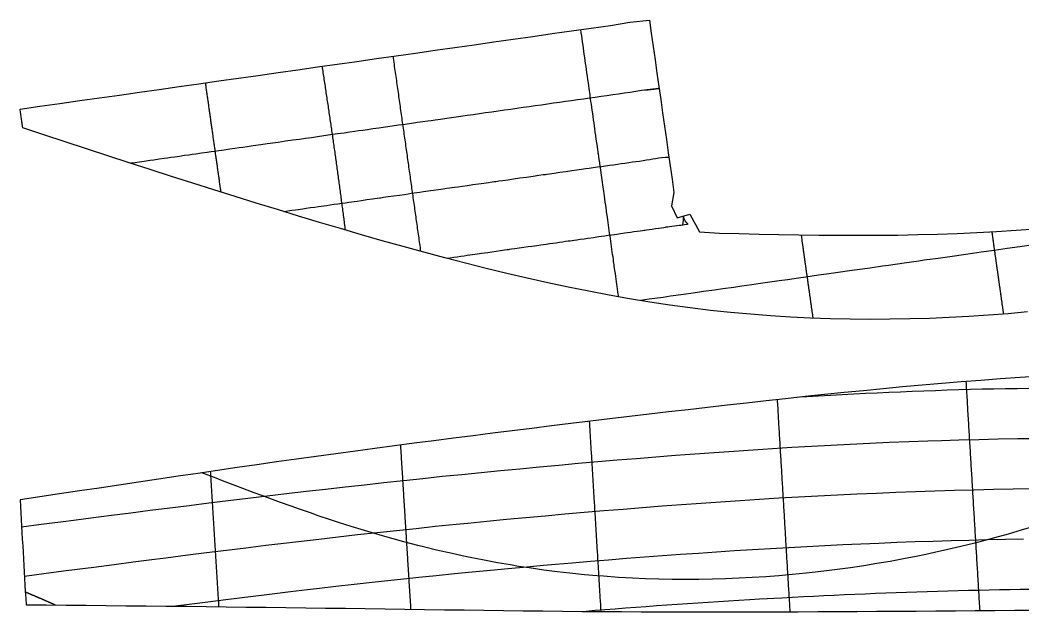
# Model space of a CAD drawing. Extents: x 0 to 10.8, y -3.3 to 3.4.
# Drawn here: x 0 to 2.176, y 1.117 to 2.401 of the extents above; entities that cross this region are included whole.
import ezdxf

# ---------------------------------------------------------------- set-up
doc = ezdxf.new("R2010")
doc.units = 0
doc.header["$MEASUREMENT"] = 0
for name, color, linetype in [('buttocks', 7, 'Continuous'), ('stations', 7, 'Continuous'), ('waterlines', 7, 'Continuous'), ('Борт', 7, 'Continuous'), ('Палуба', 7, 'Continuous')]:
    doc.layers.add(name, color=color, linetype=linetype)

msp = doc.modelspace()

# ---------------------------------------------------------------- linework, layer by layer
at = {"layer": 'buttocks', "color": 135}
for points in [[(1.3504, 2.2483), (1.3628, 2.2496), (1.3752, 2.251), (1.3854, 2.2521), (1.373, 2.2509), (1.3606, 2.2496), (1.3482, 2.248), (1.3359, 2.246), (1.3235, 2.2439), (1.3111, 2.2418), (1.2986, 2.24), (1.286, 2.2383), (1.2733, 2.2365), (1.2606, 2.2348), (1.2479, 2.2329), (1.2351, 2.2311), (1.2222, 2.2293), (1.2094, 2.2275), (1.1964, 2.2256), (1.1834, 2.2238), (1.1704, 2.2219), (1.1573, 2.2201), (1.1442, 2.2182), (1.131, 2.2164), (1.1178, 2.2145), (1.1045, 2.2126), (1.0912, 2.2107), (1.0779, 2.2088), (1.0645, 2.2069), (1.051, 2.205), (1.0375, 2.2031), (1.0238, 2.2012), (1.0101, 2.1992), (0.9965, 2.1973), (0.9831, 2.1954), (0.9698, 2.1935), (0.956, 2.1915), (0.9413, 2.1895), (0.9261, 2.1873), (0.9118, 2.1853), (0.9003, 2.1836), (0.8921, 2.1825), (0.8843, 2.1814), (0.8741, 2.1799), (0.8621, 2.1782), (0.849, 2.1764), (0.8353, 2.1744), (0.8213, 2.1725), (0.807, 2.1704), (0.7926, 2.1684), (0.7785, 2.1664), (0.7654, 2.1645), (0.7537, 2.1629), (0.7435, 2.1614), (0.7346, 2.1602), (0.726, 2.1589), (0.7158, 2.1575), (0.7029, 2.1557), (0.6884, 2.1536), (0.6735, 2.1515), (0.6592, 2.1495), (0.6454, 2.1475), (0.6322, 2.1456), (0.6193, 2.1438), (0.6061, 2.1419), (0.5919, 2.1399), (0.576, 2.1377), (0.5602, 2.1354), (0.5481, 2.1337), (0.5429, 2.133), (0.5361, 2.132), (0.5221, 2.13), (0.5059, 2.1277), (0.4926, 2.1259), (0.4834, 2.1246), (0.4754, 2.1234), (0.4661, 2.1221), (0.4552, 2.1206), (0.443, 2.1188), (0.4311, 2.1171), (0.4217, 2.1158), (0.4147, 2.1148), (0.4057, 2.1135), (0.3935, 2.1118), (0.3816, 2.1101), (0.3734, 2.109), (0.3665, 2.108), (0.3571, 2.1067), (0.3462, 2.1051), (0.3358, 2.1036), (0.327, 2.1024), (0.3199, 2.1014), (0.3127, 2.1004), (0.3018, 2.0988), (0.29, 2.0971), (0.2826, 2.0961), (0.2782, 2.0955), (0.2694, 2.0942), (0.2589, 2.0927), (0.2494, 2.0914), (0.2405, 2.0901)], [(0.5713, 1.9855), (0.5809, 1.9869), (0.5899, 1.9882), (0.5977, 1.9893), (0.6037, 1.9901), (0.6083, 1.9908), (0.6135, 1.9915), (0.621, 1.9926), (0.6301, 1.9939), (0.6394, 1.9952), (0.6474, 1.9963), (0.6535, 1.9972), (0.6588, 1.9979), (0.6649, 1.9988), (0.6725, 1.9999), (0.6809, 2.0011), (0.6897, 2.0023), (0.6982, 2.0035), (0.7061, 2.0046), (0.7133, 2.0056), (0.7194, 2.0065), (0.7249, 2.0073), (0.7315, 2.0082), (0.7406, 2.0095), (0.7522, 2.0112), (0.7643, 2.0129), (0.7746, 2.0143), (0.7808, 2.0152), (0.7828, 2.0155), (0.7886, 2.0163), (0.7985, 2.0177), (0.8106, 2.0194), (0.823, 2.0212), (0.8337, 2.0227), (0.8421, 2.0239), (0.8488, 2.0249), (0.8548, 2.0257), (0.8607, 2.0265), (0.8674, 2.0275), (0.8755, 2.0286), (0.8855, 2.03), (0.8966, 2.0316), (0.9079, 2.0332), (0.9181, 2.0347), (0.9261, 2.0358), (0.9316, 2.0366), (0.9365, 2.0373), (0.9426, 2.0381), (0.9504, 2.0393), (0.9597, 2.0406), (0.9704, 2.0421), (0.9823, 2.0438), (0.9946, 2.0455), (1.0063, 2.0472), (1.0165, 2.0486), (1.0241, 2.0497), (1.0287, 2.0503), (1.0325, 2.0509), (1.0386, 2.0518), (1.0472, 2.053), (1.0579, 2.0545), (1.0703, 2.0563), (1.0843, 2.0582), (1.0989, 2.0603), (1.113, 2.0623), (1.1254, 2.0641), (1.1348, 2.0654), (1.14, 2.0661), (1.1425, 2.0665), (1.1485, 2.0673), (1.1584, 2.0687), (1.1708, 2.0705), (1.1841, 2.0724), (1.1969, 2.0742), (1.208, 2.0758), (1.2177, 2.0772), (1.2265, 2.0784), (1.235, 2.0796), (1.2436, 2.0808), (1.2524, 2.0821), (1.2614, 2.0833), (1.2702, 2.0846), (1.279, 2.0858), (1.2875, 2.087), (1.2959, 2.0882), (1.3042, 2.0894), (1.3123, 2.0906), (1.3204, 2.0917), (1.3284, 2.0929), (1.3362, 2.0939), (1.3439, 2.095), (1.3516, 2.0961), (1.3591, 2.0972), (1.3664, 2.0983), (1.3731, 2.0995), (1.3785, 2.1005), (1.3821, 2.1012), (1.386, 2.1018), (1.3918, 2.1024), (1.3993, 2.1031), (1.4076, 2.1037)], [(0.9249, 1.8841), (0.933, 1.8853), (0.9409, 1.8864), (0.9486, 1.8875), (0.9561, 1.8886), (0.9632, 1.8896), (0.9698, 1.8905), (0.9759, 1.8914), (0.9816, 1.8922), (0.9868, 1.8929), (0.9917, 1.8936), (0.9964, 1.8943), (1.0014, 1.895), (1.0073, 1.8958), (1.0145, 1.8968), (1.0234, 1.8981), (1.033, 1.8995), (1.0425, 1.9008), (1.0508, 1.902), (1.0569, 1.9029), (1.06, 1.9033), (1.0616, 1.9035), (1.0662, 1.9042), (1.0737, 1.9052), (1.083, 1.9065), (1.0929, 1.908), (1.1024, 1.9093), (1.1103, 1.9104), (1.1163, 1.9113), (1.121, 1.9119), (1.1252, 1.9125), (1.1299, 1.9132), (1.1355, 1.914), (1.1417, 1.9149), (1.1484, 1.9158), (1.1555, 1.9168), (1.1628, 1.9179), (1.1701, 1.9189), (1.1771, 1.9199), (1.1835, 1.9208), (1.189, 1.9216), (1.1936, 1.9222), (1.1977, 1.9228), (1.2023, 1.9235), (1.2082, 1.9243), (1.2155, 1.9253), (1.2235, 1.9265), (1.2313, 1.9276), (1.2383, 1.9286), (1.2438, 1.9294), (1.2477, 1.9299), (1.2511, 1.9304), (1.2556, 1.931), (1.2616, 1.9319), (1.2687, 1.9329), (1.2761, 1.9339), (1.2832, 1.9349), (1.2894, 1.9358), (1.2944, 1.9365), (1.2988, 1.9371), (1.303, 1.9377), (1.3074, 1.9384), (1.3123, 1.9391), (1.3178, 1.9398), (1.3242, 1.9407), (1.3314, 1.9418), (1.3387, 1.9428), (1.3454, 1.9437), (1.3506, 1.9445), (1.3537, 1.9449), (1.3555, 1.9452), (1.3592, 1.9457), (1.3648, 1.9465), (1.3717, 1.9475), (1.3789, 1.9485), (1.3857, 1.9495), (1.3916, 1.9503), (1.3964, 1.951), (1.4001, 1.9515), (1.4026, 1.9519), (1.4052, 1.9522), (1.4091, 1.9528), (1.4142, 1.9535), (1.4198, 1.9543), (1.4251, 1.955), (1.4297, 1.9557), (1.4338, 1.9562), (1.4376, 1.9568), (1.4413, 1.9574), (1.4448, 1.9579), (1.4478, 1.9582), (1.4494, 1.9585), (1.4481, 1.9598), (1.4453, 1.9622), (1.4429, 1.9655), (1.441, 1.9696), (1.4394, 1.974), (1.4387, 1.9719), (1.4383, 1.9668), (1.4379, 1.9618), (1.4375, 1.9568)], [(2.199, 1.9132), (2.1693, 1.909), (2.1412, 1.905), (2.1131, 1.9011), (2.0852, 1.8971), (2.0665, 1.8944), (2.0465, 1.8916), (2.0221, 1.8882), (1.9916, 1.8838), (1.9614, 1.8796), (1.9498, 1.8779), (1.9183, 1.8734), (1.8842, 1.8686), (1.8711, 1.8668), (1.844, 1.8629), (1.8159, 1.8589), (1.7998, 1.8567), (1.7751, 1.8532), (1.7493, 1.8495), (1.7321, 1.8471), (1.7047, 1.8432), (1.6887, 1.8409), (1.665, 1.8375), (1.6472, 1.835), (1.6266, 1.8321), (1.6063, 1.8292), (1.5879, 1.8266), (1.5656, 1.8235), (1.5482, 1.821), (1.5246, 1.8176), (1.5063, 1.8151), (1.4825, 1.8117), (1.4602, 1.8085), (1.439, 1.8055), (1.411, 1.8016), (1.3951, 1.7993), (1.3648, 1.795), (1.3457, 1.7923)], [(2.2013, 1.3032), (2.1721, 1.2941), (2.1435, 1.2858), (2.1143, 1.2776), (2.1013, 1.2741), (2.0714, 1.2663), (2.0412, 1.2588), (2.0129, 1.2522), (1.9838, 1.2457), (1.9647, 1.2417), (1.944, 1.2374), (1.9169, 1.2321), (1.8876, 1.2267), (1.859, 1.2218), (1.8307, 1.2173), (1.8013, 1.2129), (1.7725, 1.2089), (1.7499, 1.2061), (1.7312, 1.2038), (1.7054, 1.201), (1.675, 1.198), (1.6463, 1.1955), (1.6176, 1.1933), (1.5886, 1.1915), (1.5598, 1.19), (1.5308, 1.1888), (1.5019, 1.188), (1.4729, 1.1875), (1.4439, 1.1873), (1.415, 1.1875), (1.3859, 1.1881), (1.3566, 1.189), (1.3287, 1.1902), (1.2986, 1.192), (1.2659, 1.1943), (1.2519, 1.1954), (1.2243, 1.1978), (1.193, 1.201), (1.1654, 1.2042), (1.1366, 1.2079), (1.1043, 1.2124), (1.0817, 1.2159), (1.0639, 1.2189), (1.0358, 1.2236), (1.0071, 1.229), (0.9767, 1.2351), (0.9588, 1.2388), (0.9373, 1.2435), (0.9036, 1.2513), (0.8779, 1.2575), (0.8633, 1.2612), (0.8323, 1.2693), (0.8092, 1.2757), (0.7912, 1.2807), (0.7619, 1.2892), (0.7403, 1.2957), (0.7184, 1.3025), (0.6912, 1.3111), (0.6736, 1.317), (0.6471, 1.3257), (0.6299, 1.3317), (0.6059, 1.34), (0.5879, 1.3464), (0.5652, 1.3545), (0.5474, 1.361), (0.5244, 1.3694), (0.5077, 1.3756), (0.4832, 1.3848), (0.4678, 1.3906), (0.439, 1.4016), (0.4252, 1.4069), (0.3943, 1.4188)], [(0.0763, 1.1321), (0.0756, 1.1324), (0.0749, 1.1327), (0.0743, 1.133), (0.0736, 1.1332), (0.073, 1.1335), (0.0723, 1.1338), (0.0716, 1.1341), (0.071, 1.1344), (0.0703, 1.1347), (0.0697, 1.135), (0.069, 1.1353), (0.0684, 1.1355), (0.0677, 1.1358), (0.0671, 1.1361), (0.0664, 1.1364), (0.0658, 1.1366), (0.0652, 1.1369), (0.0645, 1.1372), (0.0639, 1.1375), (0.0633, 1.1377), (0.0627, 1.138), (0.0621, 1.1383), (0.0615, 1.1385), (0.0609, 1.1388), (0.0603, 1.139), (0.0597, 1.1393), (0.0591, 1.1395), (0.0586, 1.1398), (0.058, 1.14), (0.0575, 1.1403), (0.0569, 1.1405), (0.0564, 1.1407), (0.0558, 1.141), (0.0553, 1.1412), (0.0548, 1.1414), (0.0543, 1.1417), (0.0538, 1.1419), (0.0533, 1.1421), (0.0528, 1.1423), (0.0523, 1.1425), (0.0518, 1.1427), (0.0513, 1.1429), (0.0509, 1.1431), (0.0504, 1.1434), (0.0499, 1.1436), (0.0494, 1.1438), (0.0489, 1.144), (0.0484, 1.1442), (0.0479, 1.1444), (0.0474, 1.1446), (0.0469, 1.1449), (0.0464, 1.1451), (0.0459, 1.1453), (0.0454, 1.1455), (0.0448, 1.1458), (0.0443, 1.146), (0.0437, 1.1462), (0.0432, 1.1465), (0.0426, 1.1467), (0.042, 1.147), (0.0414, 1.1472), (0.0408, 1.1475), (0.0402, 1.1478), (0.0395, 1.148), (0.0389, 1.1483), (0.0382, 1.1486), (0.0376, 1.1489), (0.0369, 1.1492), (0.0362, 1.1495), (0.0355, 1.1498), (0.0348, 1.1501), (0.0341, 1.1504), (0.0333, 1.1507), (0.0326, 1.151), (0.0319, 1.1513), (0.0311, 1.1517), (0.0303, 1.152), (0.0296, 1.1523), (0.0288, 1.1527), (0.028, 1.153), (0.0272, 1.1533), (0.0264, 1.1537), (0.0256, 1.154), (0.0248, 1.1544), (0.024, 1.1547), (0.0232, 1.1551), (0.0224, 1.1554), (0.0216, 1.1558), (0.0207, 1.1561), (0.0199, 1.1565), (0.0191, 1.1568), (0.0182, 1.1572), (0.0174, 1.1575), (0.0165, 1.1579), (0.0157, 1.1583), (0.0149, 1.1586), (0.014, 1.159), (0.0132, 1.1594), (0.0123, 1.1597), (0.0115, 1.1601)]]:
    msp.add_lwpolyline(points, dxfattribs=at)
at = {"layer": 'stations', "color": 135}
for points in [[(1.2987, 1.8003), (1.2979, 1.8059), (1.2971, 1.8115), (1.2963, 1.817), (1.2955, 1.8225), (1.2948, 1.8279), (1.294, 1.8333), (1.2932, 1.8389), (1.2924, 1.8448), (1.2915, 1.851), (1.2906, 1.8572), (1.2898, 1.8629), (1.2891, 1.8675), (1.2887, 1.8707), (1.2883, 1.8735), (1.2878, 1.877), (1.2871, 1.8816), (1.2864, 1.8869), (1.2856, 1.8925), (1.2848, 1.8981), (1.284, 1.9039), (1.2832, 1.9096), (1.2824, 1.9153), (1.2816, 1.9211), (1.2807, 1.9268), (1.2799, 1.9326), (1.2791, 1.9384), (1.2783, 1.9443), (1.2774, 1.9502), (1.2766, 1.9561), (1.2758, 1.9619), (1.275, 1.9675), (1.2742, 1.9727), (1.2736, 1.9774), (1.273, 1.9813), (1.2726, 1.9846), (1.2721, 1.9881), (1.2714, 1.9928), (1.2705, 1.9989), (1.2696, 2.0057), (1.2686, 2.0126), (1.2677, 2.0189), (1.2669, 2.0244), (1.2662, 2.0292), (1.2656, 2.0338), (1.2649, 2.0386), (1.2642, 2.0436), (1.2635, 2.0488), (1.2627, 2.0539), (1.262, 2.0589), (1.2613, 2.064), (1.2605, 2.0695), (1.2597, 2.0758), (1.2586, 2.0831), (1.2575, 2.091), (1.2564, 2.0986), (1.2555, 2.1052), (1.2548, 2.1098), (1.2545, 2.1122), (1.2541, 2.1148), (1.2535, 2.1196), (1.2525, 2.1262), (1.2514, 2.1341), (1.2502, 2.1424), (1.2491, 2.1505), (1.248, 2.1579), (1.247, 2.1648), (1.2461, 2.1714), (1.2452, 2.1779), (1.2442, 2.1846), (1.2433, 2.1914), (1.2423, 2.1984), (1.2413, 2.2053), (1.2403, 2.2121), (1.2394, 2.2184), (1.2386, 2.2244), (1.2378, 2.2298), (1.2371, 2.2347), (1.2365, 2.2389), (1.236, 2.2428), (1.2354, 2.247), (1.2347, 2.252), (1.2338, 2.258), (1.2329, 2.2647), (1.2319, 2.272), (1.2308, 2.2793), (1.2298, 2.2865), (1.2288, 2.2933), (1.2279, 2.3), (1.2269, 2.3066), (1.226, 2.3131), (1.2251, 2.3197), (1.2241, 2.3264), (1.2232, 2.3331), (1.2222, 2.3398), (1.2213, 2.3466), (1.2203, 2.3533), (1.2194, 2.36), (1.2184, 2.3667), (1.2175, 2.3733), (1.2165, 2.38)], [(0.8696, 1.8989), (0.8691, 1.9031), (0.8685, 1.9073), (0.8679, 1.9114), (0.8673, 1.9156), (0.8667, 1.9198), (0.8661, 1.9239), (0.8655, 1.9281), (0.8649, 1.9322), (0.8643, 1.9364), (0.8637, 1.9405), (0.8632, 1.9447), (0.8626, 1.9488), (0.862, 1.953), (0.8614, 1.9571), (0.8608, 1.9613), (0.8602, 1.9654), (0.8596, 1.9696), (0.859, 1.9737), (0.8585, 1.9779), (0.8579, 1.982), (0.8573, 1.9861), (0.8567, 1.9903), (0.8561, 1.9944), (0.8555, 1.9986), (0.8549, 2.0027), (0.8543, 2.0069), (0.8538, 2.011), (0.8532, 2.0152), (0.8526, 2.0193), (0.852, 2.0235), (0.8514, 2.0276), (0.8508, 2.0318), (0.8502, 2.0359), (0.8496, 2.0401), (0.849, 2.0442), (0.8485, 2.0484), (0.8479, 2.0525), (0.8473, 2.0567), (0.8467, 2.0608), (0.8461, 2.065), (0.8455, 2.0692), (0.8449, 2.0733), (0.8443, 2.0775), (0.8437, 2.0817), (0.8431, 2.0859), (0.8425, 2.09), (0.842, 2.0942), (0.8414, 2.0984), (0.8408, 2.1026), (0.8402, 2.1068), (0.8396, 2.111), (0.839, 2.1152), (0.8384, 2.1194), (0.8378, 2.1236), (0.8372, 2.1279), (0.8366, 2.1321), (0.836, 2.1363), (0.8354, 2.1406), (0.8348, 2.1448), (0.8342, 2.149), (0.8336, 2.1533), (0.833, 2.1575), (0.8324, 2.1618), (0.8318, 2.1661), (0.8312, 2.1703), (0.8306, 2.1746), (0.83, 2.1789), (0.8293, 2.1831), (0.8287, 2.1874), (0.8281, 2.1917), (0.8275, 2.196), (0.8269, 2.2003), (0.8263, 2.2046), (0.8257, 2.2089), (0.8251, 2.2132), (0.8245, 2.2175), (0.8239, 2.2219), (0.8232, 2.2262), (0.8226, 2.2305), (0.822, 2.2349), (0.8214, 2.2392), (0.8208, 2.2435), (0.8202, 2.2479), (0.8196, 2.2522), (0.8189, 2.2566), (0.8183, 2.2609), (0.8177, 2.2653), (0.8171, 2.2696), (0.8165, 2.274), (0.8159, 2.2784), (0.8152, 2.2828), (0.8146, 2.2871), (0.814, 2.2915), (0.8134, 2.2959), (0.8127, 2.3003), (0.8121, 2.3047), (0.8115, 2.3091), (0.8109, 2.3135), (0.8103, 2.3179), (0.8096, 2.3223)], [(0.436, 2.0275), (0.4357, 2.0299), (0.4354, 2.0323), (0.435, 2.0346), (0.4347, 2.037), (0.4344, 2.0394), (0.434, 2.0417), (0.4337, 2.0441), (0.4334, 2.0465), (0.433, 2.0488), (0.4327, 2.0512), (0.4324, 2.0536), (0.432, 2.0559), (0.4317, 2.0583), (0.4314, 2.0606), (0.431, 2.063), (0.4307, 2.0654), (0.4303, 2.0677), (0.43, 2.0701), (0.4297, 2.0725), (0.4293, 2.0748), (0.429, 2.0772), (0.4287, 2.0796), (0.4283, 2.0819), (0.428, 2.0843), (0.4277, 2.0867), (0.4273, 2.089), (0.427, 2.0914), (0.4267, 2.0938), (0.4263, 2.0961), (0.426, 2.0985), (0.4257, 2.1008), (0.4253, 2.1032), (0.425, 2.1056), (0.4246, 2.1079), (0.4243, 2.1103), (0.424, 2.1127), (0.4236, 2.115), (0.4233, 2.1174), (0.423, 2.1198), (0.4226, 2.1221), (0.4223, 2.1245), (0.422, 2.1269), (0.4216, 2.1292), (0.4213, 2.1316), (0.421, 2.1339), (0.4206, 2.1363), (0.4203, 2.1387), (0.42, 2.141), (0.4196, 2.1434), (0.4193, 2.1458), (0.4189, 2.1481), (0.4186, 2.1505), (0.4183, 2.1529), (0.4179, 2.1553), (0.4176, 2.1576), (0.4173, 2.16), (0.4169, 2.1624), (0.4166, 2.1647), (0.4163, 2.1671), (0.4159, 2.1695), (0.4156, 2.1718), (0.4153, 2.1742), (0.4149, 2.1766), (0.4146, 2.179), (0.4142, 2.1813), (0.4139, 2.1837), (0.4136, 2.1861), (0.4132, 2.1884), (0.4129, 2.1908), (0.4126, 2.1932), (0.4122, 2.1956), (0.4119, 2.1979), (0.4116, 2.2003), (0.4112, 2.2027), (0.4109, 2.2051), (0.4105, 2.2074), (0.4102, 2.2098), (0.4099, 2.2122), (0.4095, 2.2146), (0.4092, 2.217), (0.4089, 2.2193), (0.4085, 2.2217), (0.4082, 2.2241), (0.4078, 2.2265), (0.4075, 2.2288), (0.4072, 2.2312), (0.4068, 2.2336), (0.4065, 2.236), (0.4062, 2.2384), (0.4058, 2.2408), (0.4055, 2.2431), (0.4051, 2.2455), (0.4048, 2.2479), (0.4045, 2.2503), (0.4041, 2.2527), (0.4038, 2.255), (0.4035, 2.2574), (0.4031, 2.2598), (0.4028, 2.2622), (0.4024, 2.2646)], [(2.1083, 1.9416), (2.1085, 1.9398), (2.1087, 1.938), (2.1089, 1.9362), (2.1092, 1.9344), (2.1094, 1.9326), (2.1096, 1.9308), (2.1099, 1.929), (2.1101, 1.9273), (2.1104, 1.9255), (2.1106, 1.9237), (2.1109, 1.9219), (2.1111, 1.9201), (2.1114, 1.9183), (2.1116, 1.9166), (2.1119, 1.9148), (2.1121, 1.913), (2.1124, 1.9112), (2.1126, 1.9094), (2.1129, 1.9076), (2.1131, 1.9058), (2.1134, 1.9041), (2.1136, 1.9023), (2.1139, 1.9005), (2.1141, 1.8987), (2.1144, 1.8969), (2.1146, 1.8951), (2.1149, 1.8934), (2.1151, 1.8916), (2.1154, 1.8898), (2.1157, 1.888), (2.1159, 1.8862), (2.1162, 1.8844), (2.1164, 1.8827), (2.1167, 1.8809), (2.1169, 1.8791), (2.1172, 1.8773), (2.1174, 1.8755), (2.1177, 1.8737), (2.1179, 1.8719), (2.1182, 1.8702), (2.1184, 1.8684), (2.1187, 1.8666), (2.1189, 1.8648), (2.1192, 1.863), (2.1194, 1.8612), (2.1197, 1.8595), (2.12, 1.8577), (2.1202, 1.8559), (2.1205, 1.8541), (2.1207, 1.8523), (2.121, 1.8505), (2.1212, 1.8487), (2.1215, 1.847), (2.1217, 1.8452), (2.122, 1.8434), (2.1222, 1.8416), (2.1225, 1.8398), (2.1227, 1.838), (2.123, 1.8363), (2.1232, 1.8345), (2.1235, 1.8327), (2.1237, 1.8309), (2.124, 1.8291), (2.1243, 1.8273), (2.1245, 1.8256), (2.1248, 1.8238), (2.125, 1.822), (2.1253, 1.8202), (2.1255, 1.8184), (2.1258, 1.8166), (2.126, 1.8148), (2.1263, 1.8131), (2.1265, 1.8113), (2.1268, 1.8095), (2.127, 1.8077), (2.1273, 1.8059), (2.1275, 1.8041), (2.1278, 1.8024), (2.128, 1.8006), (2.1283, 1.7988), (2.1286, 1.797), (2.1288, 1.7952), (2.1291, 1.7934), (2.1293, 1.7916), (2.1296, 1.7899), (2.1298, 1.7881), (2.1301, 1.7863), (2.1303, 1.7845), (2.1306, 1.7827), (2.1308, 1.7809), (2.1311, 1.7792), (2.1313, 1.7774), (2.1316, 1.7756), (2.1318, 1.7738), (2.1321, 1.772), (2.1323, 1.7702), (2.1326, 1.7685), (2.1329, 1.7667), (2.1331, 1.7649), (2.1334, 1.7631)], [(1.6946, 1.9348), (1.6948, 1.9331), (1.6951, 1.9313), (1.6953, 1.9295), (1.6955, 1.9277), (1.6957, 1.926), (1.696, 1.9242), (1.6962, 1.9224), (1.6964, 1.9206), (1.6967, 1.9189), (1.6969, 1.9171), (1.6972, 1.9153), (1.6974, 1.9136), (1.6977, 1.9119), (1.6979, 1.9101), (1.6982, 1.9083), (1.6984, 1.9065), (1.6987, 1.9047), (1.699, 1.9028), (1.6992, 1.9009), (1.6995, 1.899), (1.6997, 1.8973), (1.7, 1.8957), (1.7002, 1.8942), (1.7003, 1.8929), (1.7005, 1.8917), (1.7007, 1.8905), (1.7008, 1.8894), (1.701, 1.8882), (1.7012, 1.8869), (1.7014, 1.8855), (1.7016, 1.8839), (1.7019, 1.8822), (1.7021, 1.8804), (1.7024, 1.8785), (1.7027, 1.8766), (1.7029, 1.8747), (1.7032, 1.8728), (1.7035, 1.8709), (1.7037, 1.8691), (1.704, 1.8672), (1.7042, 1.8654), (1.7045, 1.8636), (1.7048, 1.8617), (1.705, 1.8598), (1.7053, 1.858), (1.7056, 1.8561), (1.7058, 1.8542), (1.7061, 1.8523), (1.7064, 1.8504), (1.7066, 1.8484), (1.7069, 1.8465), (1.7072, 1.8446), (1.7075, 1.8427), (1.7077, 1.8408), (1.708, 1.839), (1.7082, 1.8371), (1.7085, 1.8352), (1.7088, 1.8333), (1.7091, 1.8313), (1.7094, 1.8292), (1.7097, 1.827), (1.71, 1.8248), (1.7103, 1.8226), (1.7106, 1.8206), (1.7108, 1.8188), (1.7111, 1.8173), (1.7112, 1.8161), (1.7114, 1.8152), (1.7115, 1.8142), (1.7117, 1.8131), (1.7119, 1.8116), (1.7121, 1.8099), (1.7124, 1.8081), (1.7126, 1.8062), (1.7129, 1.8042), (1.7132, 1.8022), (1.7135, 1.8002), (1.7138, 1.7982), (1.714, 1.7962), (1.7143, 1.7942), (1.7146, 1.7922), (1.7149, 1.7902), (1.7152, 1.7882), (1.7155, 1.7862), (1.7157, 1.7842), (1.716, 1.7822), (1.7163, 1.7802), (1.7166, 1.7782), (1.7169, 1.7762), (1.7172, 1.7742), (1.7174, 1.7722), (1.7177, 1.7702), (1.718, 1.7682), (1.7183, 1.7662), (1.7186, 1.7642), (1.7189, 1.7622), (1.7191, 1.7602), (1.7194, 1.7581), (1.7197, 1.7561), (1.72, 1.7541)], [(2.052, 1.6166), (2.0523, 1.6117), (2.0526, 1.6067), (2.0529, 1.6017), (2.0532, 1.5968), (2.0535, 1.5918), (2.0538, 1.5868), (2.0541, 1.5819), (2.0544, 1.5769), (2.0547, 1.5719), (2.0549, 1.567), (2.0552, 1.562), (2.0555, 1.557), (2.0558, 1.5521), (2.0561, 1.5471), (2.0564, 1.5421), (2.0567, 1.5372), (2.057, 1.5322), (2.0573, 1.5272), (2.0576, 1.5223), (2.0579, 1.5173), (2.0582, 1.5123), (2.0585, 1.5074), (2.0588, 1.5024), (2.0591, 1.4975), (2.0594, 1.4925), (2.0597, 1.4875), (2.06, 1.4826), (2.0603, 1.4776), (2.0606, 1.4726), (2.0609, 1.4677), (2.0612, 1.4627), (2.0615, 1.4577), (2.0618, 1.4528), (2.0621, 1.4478), (2.0624, 1.4428), (2.0627, 1.4379), (2.063, 1.4329), (2.0633, 1.4279), (2.0636, 1.423), (2.0639, 1.418), (2.0642, 1.413), (2.0645, 1.4081), (2.0648, 1.4031), (2.0651, 1.3981), (2.0654, 1.3932), (2.0657, 1.3882), (2.066, 1.3832), (2.0663, 1.3783), (2.0666, 1.3733), (2.0669, 1.3683), (2.0672, 1.3634), (2.0675, 1.3584), (2.0678, 1.3534), (2.0681, 1.3485), (2.0684, 1.3435), (2.0687, 1.3385), (2.069, 1.3336), (2.0693, 1.3286), (2.0696, 1.3236), (2.0699, 1.3187), (2.0702, 1.3137), (2.0705, 1.3087), (2.0708, 1.3038), (2.0711, 1.2988), (2.0714, 1.2938), (2.0717, 1.2889), (2.072, 1.2839), (2.0723, 1.2789), (2.0726, 1.274), (2.0729, 1.269), (2.0732, 1.264), (2.0735, 1.2591), (2.0738, 1.2541), (2.0741, 1.2491), (2.0744, 1.2442), (2.0747, 1.2392), (2.075, 1.2342), (2.0753, 1.2293), (2.0756, 1.2243), (2.0759, 1.2193), (2.0762, 1.2144), (2.0765, 1.2094), (2.0768, 1.2044), (2.0771, 1.1995), (2.0774, 1.1945), (2.0777, 1.1895), (2.078, 1.1846), (2.0783, 1.1796), (2.0786, 1.1747), (2.0789, 1.1697), (2.0792, 1.1647), (2.0795, 1.1598), (2.0798, 1.1548), (2.0801, 1.1498), (2.0804, 1.1449), (2.0807, 1.1399), (2.081, 1.1349), (2.0814, 1.13), (2.0817, 1.125), (2.082, 1.12)], [(1.6708, 1.1174), (1.6705, 1.122), (1.6702, 1.1266), (1.6699, 1.1312), (1.6697, 1.1358), (1.6694, 1.1404), (1.6691, 1.145), (1.6688, 1.1496), (1.6685, 1.1542), (1.6683, 1.1588), (1.668, 1.1634), (1.6677, 1.168), (1.6674, 1.1726), (1.6672, 1.1772), (1.6669, 1.1818), (1.6666, 1.1864), (1.6663, 1.191), (1.6661, 1.1956), (1.6658, 1.2002), (1.6655, 1.2048), (1.6652, 1.2094), (1.665, 1.214), (1.6647, 1.2186), (1.6644, 1.2232), (1.6641, 1.2278), (1.6638, 1.2324), (1.6636, 1.237), (1.6633, 1.2416), (1.663, 1.2462), (1.6627, 1.2508), (1.6625, 1.2554), (1.6622, 1.26), (1.6619, 1.2646), (1.6616, 1.2692), (1.6614, 1.2738), (1.6611, 1.2784), (1.6608, 1.283), (1.6605, 1.2876), (1.6603, 1.2922), (1.66, 1.2968), (1.6597, 1.3014), (1.6594, 1.306), (1.6592, 1.3106), (1.6589, 1.3152), (1.6586, 1.3198), (1.6583, 1.3244), (1.6581, 1.329), (1.6578, 1.3336), (1.6575, 1.3382), (1.6572, 1.3428), (1.657, 1.3474), (1.6567, 1.352), (1.6564, 1.3567), (1.6561, 1.3613), (1.6559, 1.3659), (1.6556, 1.3705), (1.6553, 1.3751), (1.655, 1.3797), (1.6548, 1.3843), (1.6545, 1.3889), (1.6542, 1.3935), (1.6539, 1.3981), (1.6537, 1.4027), (1.6534, 1.4073), (1.6531, 1.4119), (1.6528, 1.4165), (1.6526, 1.4211), (1.6523, 1.4257), (1.652, 1.4303), (1.6517, 1.4349), (1.6515, 1.4395), (1.6512, 1.4441), (1.6509, 1.4487), (1.6507, 1.4533), (1.6504, 1.4579), (1.6501, 1.4625), (1.6498, 1.4671), (1.6496, 1.4717), (1.6493, 1.4763), (1.649, 1.4809), (1.6487, 1.4855), (1.6485, 1.4901), (1.6482, 1.4947), (1.6479, 1.4993), (1.6476, 1.5039), (1.6474, 1.5085), (1.6471, 1.5131), (1.6468, 1.5177), (1.6465, 1.5223), (1.6463, 1.5269), (1.646, 1.5315), (1.6457, 1.5361), (1.6455, 1.5407), (1.6452, 1.5453), (1.6449, 1.5499), (1.6446, 1.5545), (1.6444, 1.5591), (1.6441, 1.5637), (1.6438, 1.5683), (1.6435, 1.5729), (1.6433, 1.5775)], [(1.2349, 1.5303), (1.2351, 1.5262), (1.2354, 1.522), (1.2356, 1.5179), (1.2359, 1.5138), (1.2361, 1.5097), (1.2364, 1.5055), (1.2366, 1.5014), (1.2369, 1.4973), (1.2371, 1.4932), (1.2374, 1.4891), (1.2376, 1.4849), (1.2379, 1.4808), (1.2381, 1.4767), (1.2384, 1.4726), (1.2386, 1.4684), (1.2389, 1.4643), (1.2391, 1.4602), (1.2394, 1.4561), (1.2396, 1.4519), (1.2399, 1.4478), (1.2401, 1.4437), (1.2404, 1.4396), (1.2406, 1.4355), (1.2409, 1.4313), (1.2411, 1.4272), (1.2414, 1.4231), (1.2416, 1.419), (1.2419, 1.4148), (1.2421, 1.4107), (1.2424, 1.4066), (1.2426, 1.4025), (1.2429, 1.3983), (1.2431, 1.3942), (1.2434, 1.3901), (1.2436, 1.386), (1.2439, 1.3819), (1.2441, 1.3777), (1.2444, 1.3736), (1.2446, 1.3695), (1.2449, 1.3654), (1.2451, 1.3612), (1.2454, 1.3571), (1.2456, 1.353), (1.2459, 1.3489), (1.2461, 1.3447), (1.2464, 1.3406), (1.2466, 1.3365), (1.2469, 1.3324), (1.2471, 1.3282), (1.2474, 1.3241), (1.2476, 1.32), (1.2479, 1.3159), (1.2481, 1.3118), (1.2484, 1.3076), (1.2486, 1.3035), (1.2489, 1.2994), (1.2491, 1.2953), (1.2494, 1.2911), (1.2496, 1.287), (1.2499, 1.2829), (1.2501, 1.2788), (1.2504, 1.2746), (1.2506, 1.2705), (1.2509, 1.2664), (1.2511, 1.2623), (1.2514, 1.2582), (1.2516, 1.254), (1.2519, 1.2499), (1.2521, 1.2458), (1.2524, 1.2417), (1.2526, 1.2375), (1.2529, 1.2334), (1.2531, 1.2293), (1.2534, 1.2252), (1.2536, 1.221), (1.2539, 1.2169), (1.2541, 1.2128), (1.2544, 1.2087), (1.2546, 1.2046), (1.2549, 1.2004), (1.2551, 1.1963), (1.2554, 1.1922), (1.2556, 1.1881), (1.2559, 1.1839), (1.2561, 1.1798), (1.2564, 1.1757), (1.2566, 1.1716), (1.2569, 1.1674), (1.2571, 1.1633), (1.2574, 1.1592), (1.2576, 1.1551), (1.2579, 1.151), (1.2581, 1.1468), (1.2584, 1.1427), (1.2586, 1.1386), (1.2589, 1.1345), (1.2591, 1.1303), (1.2594, 1.1262), (1.2596, 1.1221), (1.2599, 1.118)], [(0.8252, 1.4789), (0.8254, 1.4753), (0.8256, 1.4718), (0.8258, 1.4682), (0.826, 1.4646), (0.8263, 1.4611), (0.8265, 1.4575), (0.8267, 1.454), (0.8269, 1.4504), (0.8271, 1.4468), (0.8274, 1.4433), (0.8276, 1.4397), (0.8278, 1.4362), (0.828, 1.4326), (0.8283, 1.429), (0.8285, 1.4255), (0.8287, 1.4219), (0.8289, 1.4184), (0.8291, 1.4148), (0.8294, 1.4112), (0.8296, 1.4077), (0.8298, 1.4041), (0.83, 1.4006), (0.8303, 1.397), (0.8305, 1.3935), (0.8307, 1.3899), (0.8309, 1.3863), (0.8311, 1.3828), (0.8314, 1.3792), (0.8316, 1.3757), (0.8318, 1.3721), (0.832, 1.3685), (0.8322, 1.365), (0.8325, 1.3614), (0.8327, 1.3579), (0.8329, 1.3543), (0.8331, 1.3507), (0.8334, 1.3472), (0.8336, 1.3436), (0.8338, 1.3401), (0.834, 1.3365), (0.8342, 1.3329), (0.8345, 1.3294), (0.8347, 1.3258), (0.8349, 1.3223), (0.8351, 1.3187), (0.8354, 1.3151), (0.8356, 1.3116), (0.8358, 1.308), (0.836, 1.3045), (0.8362, 1.3009), (0.8365, 1.2974), (0.8367, 1.2938), (0.8369, 1.2902), (0.8371, 1.2867), (0.8374, 1.2831), (0.8376, 1.2796), (0.8378, 1.276), (0.838, 1.2724), (0.8382, 1.2689), (0.8385, 1.2653), (0.8387, 1.2618), (0.8389, 1.2582), (0.8391, 1.2546), (0.8393, 1.2511), (0.8396, 1.2475), (0.8398, 1.244), (0.84, 1.2404), (0.8402, 1.2368), (0.8405, 1.2333), (0.8407, 1.2297), (0.8409, 1.2262), (0.8411, 1.2226), (0.8413, 1.219), (0.8416, 1.2155), (0.8418, 1.2119), (0.842, 1.2084), (0.8422, 1.2048), (0.8425, 1.2013), (0.8427, 1.1977), (0.8429, 1.1941), (0.8431, 1.1906), (0.8433, 1.187), (0.8436, 1.1835), (0.8438, 1.1799), (0.844, 1.1763), (0.8442, 1.1728), (0.8445, 1.1692), (0.8447, 1.1657), (0.8449, 1.1621), (0.8451, 1.1585), (0.8453, 1.155), (0.8456, 1.1514), (0.8458, 1.1479), (0.846, 1.1443), (0.8462, 1.1407), (0.8465, 1.1372), (0.8467, 1.1336), (0.8469, 1.1301), (0.8471, 1.1265), (0.8474, 1.123)], [(0.4316, 1.1284), (0.4314, 1.1313), (0.4312, 1.1342), (0.431, 1.1372), (0.4309, 1.1401), (0.4307, 1.143), (0.4305, 1.1459), (0.4303, 1.1489), (0.4301, 1.1518), (0.4299, 1.1547), (0.4298, 1.1577), (0.4296, 1.1606), (0.4294, 1.1635), (0.4292, 1.1665), (0.429, 1.1694), (0.4288, 1.1723), (0.4287, 1.1753), (0.4285, 1.1782), (0.4283, 1.1811), (0.4281, 1.1841), (0.4279, 1.187), (0.4278, 1.1899), (0.4276, 1.1929), (0.4274, 1.1958), (0.4272, 1.1987), (0.427, 1.2017), (0.4268, 1.2046), (0.4267, 1.2075), (0.4265, 1.2105), (0.4263, 1.2134), (0.4261, 1.2163), (0.4259, 1.2193), (0.4257, 1.2222), (0.4256, 1.2251), (0.4254, 1.2281), (0.4252, 1.231), (0.425, 1.2339), (0.4248, 1.2369), (0.4247, 1.2398), (0.4245, 1.2427), (0.4243, 1.2456), (0.4241, 1.2486), (0.4239, 1.2515), (0.4237, 1.2544), (0.4236, 1.2574), (0.4234, 1.2603), (0.4232, 1.2632), (0.423, 1.2662), (0.4228, 1.2691), (0.4226, 1.272), (0.4225, 1.275), (0.4223, 1.2779), (0.4221, 1.2808), (0.4219, 1.2838), (0.4217, 1.2867), (0.4216, 1.2896), (0.4214, 1.2926), (0.4212, 1.2955), (0.421, 1.2984), (0.4208, 1.3014), (0.4206, 1.3043), (0.4205, 1.3072), (0.4203, 1.3102), (0.4201, 1.3131), (0.4199, 1.316), (0.4197, 1.319), (0.4196, 1.3219), (0.4194, 1.3248), (0.4192, 1.3278), (0.419, 1.3307), (0.4188, 1.3336), (0.4186, 1.3365), (0.4185, 1.3395), (0.4183, 1.3424), (0.4181, 1.3453), (0.4179, 1.3483), (0.4177, 1.3512), (0.4176, 1.3541), (0.4174, 1.3571), (0.4172, 1.36), (0.417, 1.3629), (0.4168, 1.3659), (0.4166, 1.3688), (0.4165, 1.3717), (0.4163, 1.3747), (0.4161, 1.3776), (0.4159, 1.3805), (0.4157, 1.3835), (0.4156, 1.3864), (0.4154, 1.3893), (0.4152, 1.3923), (0.415, 1.3952), (0.4148, 1.3981), (0.4146, 1.4011), (0.4145, 1.404), (0.4143, 1.4069), (0.4141, 1.4099), (0.4139, 1.4128), (0.4137, 1.4157), (0.4136, 1.4187), (0.4134, 1.4216)]]:
    msp.add_lwpolyline(points, dxfattribs=at)
at = {"layer": 'waterlines', "color": 135}
for points in [[(0.706, 1.9452), (0.7055, 1.9488), (0.7051, 1.9523), (0.7046, 1.9558), (0.7042, 1.9593), (0.7037, 1.9629), (0.7032, 1.9664), (0.7028, 1.9699), (0.7023, 1.9734), (0.7019, 1.977), (0.7014, 1.9805), (0.7009, 1.984), (0.7005, 1.9875), (0.7, 1.991), (0.6995, 1.9946), (0.6991, 1.9981), (0.6986, 2.0016), (0.6982, 2.0051), (0.6977, 2.0086), (0.6972, 2.0121), (0.6968, 2.0156), (0.6963, 2.0192), (0.6958, 2.0227), (0.6954, 2.0262), (0.6949, 2.0297), (0.6944, 2.0332), (0.6939, 2.0367), (0.6935, 2.0402), (0.693, 2.0438), (0.6925, 2.0473), (0.6921, 2.0508), (0.6916, 2.0543), (0.6911, 2.0578), (0.6906, 2.0613), (0.6901, 2.0648), (0.6897, 2.0684), (0.6892, 2.0719), (0.6887, 2.0754), (0.6882, 2.0789), (0.6877, 2.0824), (0.6873, 2.086), (0.6868, 2.0895), (0.6863, 2.093), (0.6858, 2.0965), (0.6853, 2.1001), (0.6848, 2.1036), (0.6843, 2.1071), (0.6838, 2.1106), (0.6833, 2.1142), (0.6828, 2.1177), (0.6823, 2.1212), (0.6818, 2.1248), (0.6813, 2.1283), (0.6808, 2.1319), (0.6803, 2.1354), (0.6798, 2.1389), (0.6793, 2.1425), (0.6788, 2.146), (0.6782, 2.1496), (0.6777, 2.1531), (0.6772, 2.1567), (0.6767, 2.1602), (0.6762, 2.1638), (0.6757, 2.1674), (0.6751, 2.1709), (0.6746, 2.1745), (0.6741, 2.1781), (0.6736, 2.1816), (0.673, 2.1852), (0.6725, 2.1888), (0.672, 2.1923), (0.6714, 2.1959), (0.6709, 2.1995), (0.6704, 2.2031), (0.6698, 2.2067), (0.6693, 2.2103), (0.6688, 2.2138), (0.6682, 2.2174), (0.6677, 2.221), (0.6672, 2.2246), (0.6666, 2.2282), (0.6661, 2.2318), (0.6655, 2.2354), (0.665, 2.239), (0.6644, 2.2426), (0.6639, 2.2462), (0.6633, 2.2498), (0.6628, 2.2534), (0.6623, 2.257), (0.6617, 2.2606), (0.6612, 2.2643), (0.6606, 2.2679), (0.6601, 2.2715), (0.6595, 2.2751), (0.659, 2.2787), (0.6584, 2.2823), (0.6579, 2.286), (0.6573, 2.2896), (0.6568, 2.2932), (0.6562, 2.2968), (0.6556, 2.3005)], [(2.1885, 1.6016), (2.163, 1.6012), (2.1377, 1.6008), (2.1123, 1.6003), (2.087, 1.5998), (2.0617, 1.5991), (2.0364, 1.5984), (2.0111, 1.5977), (1.9858, 1.5969), (1.9605, 1.596), (1.9352, 1.595), (1.9099, 1.594), (1.8846, 1.5929), (1.8594, 1.5918), (1.8341, 1.5906), (1.8087, 1.5893), (1.7837, 1.588), (1.759, 1.5867), (1.7317, 1.5852), (1.7066, 1.5837), (1.6932, 1.5829)], [(2.2066, 1.4928), (2.1643, 1.4923), (2.1218, 1.4915), (2.0798, 1.4906), (2.0363, 1.4895), (1.9989, 1.4884), (1.9694, 1.4874), (1.928, 1.4859), (1.8855, 1.4842), (1.8434, 1.4823), (1.8012, 1.4803), (1.759, 1.4781), (1.7168, 1.4758), (1.6746, 1.4734), (1.6325, 1.4708), (1.5903, 1.4681), (1.5482, 1.4652), (1.506, 1.4623), (1.4639, 1.4592), (1.4217, 1.456), (1.3796, 1.4527), (1.3375, 1.4494), (1.2953, 1.4459), (1.2532, 1.4423), (1.211, 1.4386), (1.1689, 1.4348), (1.1268, 1.431), (1.0846, 1.427), (1.0425, 1.423), (1.0003, 1.4189), (0.9582, 1.4147), (0.916, 1.4104), (0.8738, 1.406), (0.8316, 1.4015), (0.7894, 1.397), (0.7473, 1.3923), (0.7051, 1.3876), (0.6628, 1.3828), (0.6206, 1.378), (0.5784, 1.373), (0.5362, 1.368), (0.4939, 1.3629), (0.4517, 1.3578), (0.4094, 1.3526), (0.3671, 1.3474), (0.3248, 1.3421), (0.2826, 1.3368), (0.2402, 1.3314), (0.1985, 1.3261), (0.1538, 1.3204), (0.1215, 1.3162), (0.088, 1.3119), (0.0457, 1.3065), (0.0034, 1.301)], [(2.197, 1.3838), (2.1545, 1.3831), (2.112, 1.3824), (2.0696, 1.3814), (2.0272, 1.3803), (1.9849, 1.379), (1.9425, 1.3776), (1.9002, 1.376), (1.8578, 1.3742), (1.8155, 1.3723), (1.7732, 1.3703), (1.7309, 1.3681), (1.6887, 1.3658), (1.6464, 1.3634), (1.6041, 1.3608), (1.5619, 1.3581), (1.5196, 1.3553), (1.4774, 1.3523), (1.4351, 1.3493), (1.3929, 1.3461), (1.3507, 1.3428), (1.3084, 1.3395), (1.2662, 1.336), (1.224, 1.3324), (1.1817, 1.3288), (1.1395, 1.325), (1.0973, 1.3211), (1.055, 1.3172), (1.0129, 1.3132), (0.9714, 1.3091), (0.9458, 1.3065), (0.9008, 1.302), (0.8593, 1.2976), (0.8168, 1.2932), (0.7746, 1.2886), (0.7323, 1.2839), (0.6899, 1.2792), (0.6479, 1.2744), (0.6044, 1.2693), (0.5661, 1.2648), (0.5332, 1.2608), (0.4895, 1.2555), (0.4476, 1.2504), (0.4048, 1.2451), (0.3637, 1.2399), (0.3165, 1.2339), (0.2916, 1.2307), (0.2452, 1.2248), (0.2043, 1.2195), (0.1603, 1.2137), (0.1241, 1.209), (0.0946, 1.2051), (0.0519, 1.1994), (0.0095, 1.1938)], [(2.1771, 1.2745), (2.1378, 1.2739), (2.0986, 1.2731), (2.0593, 1.2722), (2.0201, 1.2712), (1.9809, 1.27), (1.9416, 1.2687), (1.9024, 1.2673), (1.8633, 1.2657), (1.8241, 1.2641), (1.7849, 1.2623), (1.7458, 1.2604), (1.7066, 1.2584), (1.6675, 1.2563), (1.6284, 1.2541), (1.5893, 1.2517), (1.5502, 1.2493), (1.5111, 1.2467), (1.472, 1.2441), (1.4329, 1.2414), (1.3938, 1.2385), (1.3547, 1.2356), (1.3156, 1.2326), (1.2764, 1.2295), (1.2376, 1.2263), (1.1976, 1.2229), (1.1614, 1.2198), (1.1353, 1.2175), (1.0994, 1.2143), (1.0592, 1.2106), (1.0205, 1.2069), (0.9812, 1.2032), (0.9423, 1.1993), (0.9026, 1.1953), (0.8653, 1.1915), (0.8388, 1.1887), (0.8043, 1.1851), (0.7636, 1.1806), (0.7252, 1.1764), (0.6848, 1.1719), (0.6496, 1.1678), (0.6234, 1.1648), (0.5864, 1.1604), (0.547, 1.1557), (0.5057, 1.1506), (0.4763, 1.147), (0.4463, 1.1433), (0.4073, 1.1384), (0.367, 1.1333), (0.3371, 1.1294)], [(2.1924, 1.1658), (2.1699, 1.1655), (2.1475, 1.1651), (2.125, 1.1647), (2.1025, 1.1642), (2.0801, 1.1637), (2.0576, 1.1632), (2.0352, 1.1626), (2.0127, 1.162), (1.9903, 1.1614), (1.9678, 1.1607), (1.9454, 1.16), (1.923, 1.1592), (1.9006, 1.1584), (1.8781, 1.1576), (1.8557, 1.1567), (1.8333, 1.1558), (1.8109, 1.1549), (1.7885, 1.1539), (1.7661, 1.1529), (1.7436, 1.1518), (1.7214, 1.1508), (1.6993, 1.1497), (1.6758, 1.1484), (1.6528, 1.1472), (1.6353, 1.1462), (1.6211, 1.1454), (1.6041, 1.1445), (1.5829, 1.1433), (1.5597, 1.1419), (1.5371, 1.1405), (1.5149, 1.1391), (1.4926, 1.1377), (1.4702, 1.1362), (1.4478, 1.1347), (1.4255, 1.1331), (1.4031, 1.1316), (1.3807, 1.13), (1.3583, 1.1283), (1.336, 1.1267), (1.3137, 1.125), (1.291, 1.1233), (1.2687, 1.1215), (1.2478, 1.1198), (1.2281, 1.1182)]]:
    msp.add_lwpolyline(points, dxfattribs=at)
at = {"layer": 'Борт', "color": 134}
msp.add_lwpolyline([(2.2123, 1.6281), (2.1696, 1.6253), (2.127, 1.6223), (2.0845, 1.6192), (2.042, 1.6159), (1.9995, 1.6124), (1.9571, 1.6087), (1.9147, 1.6049), (1.8723, 1.601), (1.83, 1.5969), (1.7876, 1.5927), (1.7453, 1.5884), (1.703, 1.5839), (1.6607, 1.5794), (1.6184, 1.5748), (1.5761, 1.5701), (1.5338, 1.5653), (1.4915, 1.5605), (1.4491, 1.5556), (1.4068, 1.5507), (1.3645, 1.5457), (1.3221, 1.5407), (1.2798, 1.5357), (1.2374, 1.5306), (1.195, 1.5255), (1.1526, 1.5203), (1.1102, 1.5151), (1.0677, 1.5099), (1.0252, 1.5046), (0.9828, 1.4992), (0.9403, 1.4938), (0.8977, 1.4883), (0.8552, 1.4828), (0.8126, 1.4772), (0.77, 1.4716), (0.7274, 1.4658), (0.6848, 1.46), (0.6421, 1.4542), (0.5994, 1.4482), (0.5567, 1.4422), (0.514, 1.4361), (0.4712, 1.43), (0.4285, 1.4238), (0.3857, 1.4176), (0.3429, 1.4113), (0.3, 1.4049), (0.2572, 1.3986), (0.2144, 1.3922), (0.1715, 1.3858), (0.1286, 1.3794), (0.0858, 1.3729), (0.0429, 1.3665), (0, 1.36), (0.0008, 1.3458), (0.0016, 1.3316), (0.0024, 1.3174), (0.0033, 1.3032), (0.0041, 1.289), (0.0049, 1.2748), (0.0057, 1.2606), (0.0065, 1.2464), (0.0073, 1.2321), (0.0081, 1.2179), (0.009, 1.2037), (0.0098, 1.1895), (0.0106, 1.1753), (0.0114, 1.1611), (0.0122, 1.1469), (0.013, 1.1327), (0.0565, 1.1323), (0.0999, 1.1319), (0.1433, 1.1314), (0.1868, 1.131), (0.2302, 1.1305), (0.2736, 1.1301), (0.3169, 1.1296), (0.3603, 1.1292), (0.4036, 1.1287), (0.4469, 1.1282), (0.4901, 1.1277), (0.5333, 1.1272), (0.5765, 1.1266), (0.6197, 1.1261), (0.6628, 1.1255), (0.7058, 1.1249), (0.7488, 1.1243), (0.7918, 1.1237), (0.8347, 1.1231), (0.8776, 1.1225), (0.9205, 1.1219), (0.9633, 1.1213), (1.0061, 1.1208), (1.0489, 1.1202), (1.0917, 1.1197), (1.1344, 1.1192), (1.1771, 1.1187), (1.2197, 1.1183), (1.2624, 1.1179), (1.305, 1.1176), (1.3476, 1.1174), (1.3902, 1.1172), (1.4328, 1.1171), (1.4754, 1.117), (1.518, 1.117), (1.5606, 1.117), (1.6032, 1.1171), (1.6457, 1.1173), (1.6883, 1.1175), (1.7309, 1.1177), (1.7734, 1.1179), (1.816, 1.1182), (1.8586, 1.1184), (1.9013, 1.1187), (1.9439, 1.119), (1.9865, 1.1193), (2.0292, 1.1197), (2.0719, 1.12), (2.1146, 1.1202), (2.1573, 1.1205), (2.2001, 1.1208)], dxfattribs=at)
at = {"layer": 'Палуба', "color": 9}
for points in [[(0.0981, 2.1366), (0.0519, 2.1518), (0.0058, 2.1669), (0.0054, 2.1695), (0.005, 2.172), (0.0047, 2.1745), (0.0043, 2.1771), (0.004, 2.1796), (0.0036, 2.1822), (0.0032, 2.1847), (0.0029, 2.1872), (0.0025, 2.1898), (0.0022, 2.1923), (0.0018, 2.1948), (0.0014, 2.1974), (0.0011, 2.1999), (0.0007, 2.2025), (0.0004, 2.205), (0, 2.2075), (0.0432, 2.2136), (0.0863, 2.2198), (0.1295, 2.2259), (0.1726, 2.232), (0.2158, 2.2381), (0.2589, 2.2442), (0.302, 2.2503), (0.345, 2.2564), (0.388, 2.2625), (0.431, 2.2686), (0.474, 2.2747), (0.5169, 2.2808), (0.5598, 2.2869), (0.6026, 2.2929), (0.6453, 2.299), (0.688, 2.3051), (0.7307, 2.3111), (0.7732, 2.3171), (0.8157, 2.3232), (0.8582, 2.3292), (0.9006, 2.3352), (0.943, 2.3412), (0.9854, 2.3472), (1.0277, 2.3532), (1.07, 2.3592), (1.1122, 2.3652), (1.1544, 2.3712), (1.1967, 2.3772), (1.2388, 2.3831), (1.281, 2.3891), (1.3231, 2.3959), (1.3654, 2.4007), (1.3695, 2.372), (1.3736, 2.3432), (1.3777, 2.3144), (1.3818, 2.2857), (1.3858, 2.2569), (1.3899, 2.2281), (1.394, 2.1993), (1.3981, 2.1706), (1.4022, 2.1418), (1.4063, 2.113), (1.4104, 2.0842), (1.4145, 2.0555), (1.4185, 2.0267), (1.4136, 1.9981), (1.4255, 1.9715), (1.4534, 1.9794), (1.4741, 1.9415), (1.5171, 1.9388), (1.5603, 1.9375), (1.6034, 1.9365), (1.6465, 1.9356), (1.6896, 1.9349), (1.7326, 1.9343), (1.7756, 1.934), (1.8186, 1.9339), (1.8616, 1.9341), (1.9045, 1.9345), (1.9474, 1.9353), (1.9902, 1.9364), (2.033, 1.9379), (2.0757, 1.9398), (2.1183, 1.9421), (2.1609, 1.9449), (2.2034, 1.9482)], [(2.1858, 1.7676), (2.1434, 1.7639), (2.1008, 1.7606), (2.0583, 1.7578), (2.0156, 1.7555), (1.9729, 1.7537), (1.9301, 1.7525), (1.8872, 1.7517), (1.8443, 1.7515), (1.8012, 1.7519), (1.7581, 1.7528), (1.7149, 1.7543), (1.6716, 1.7564), (1.6283, 1.7591), (1.5848, 1.7625), (1.5412, 1.7664), (1.4976, 1.7711), (1.4538, 1.7764), (1.41, 1.7823), (1.366, 1.7889), (1.322, 1.7962), (1.2779, 1.804), (1.2336, 1.8124), (1.1893, 1.8214), (1.1448, 1.8309), (1.1003, 1.8408), (1.0557, 1.8513), (1.0109, 1.8621), (0.9661, 1.8734), (0.9212, 1.8851), (0.8761, 1.8972), (0.831, 1.9095), (0.7858, 1.9222), (0.7404, 1.9352), (0.695, 1.9484), (0.6495, 1.9619), (0.6039, 1.9756), (0.5582, 1.9895), (0.5124, 2.0036), (0.4666, 2.0179), (0.4207, 2.0324), (0.3747, 2.0469), (0.3287, 2.0617), (0.2826, 2.0765), (0.2366, 2.0914), (0.1904, 2.1064), (0.1443, 2.1215), (0.0981, 2.1366)]]:
    msp.add_lwpolyline(points, dxfattribs=at)

doc.saveas('drawing.dxf')
